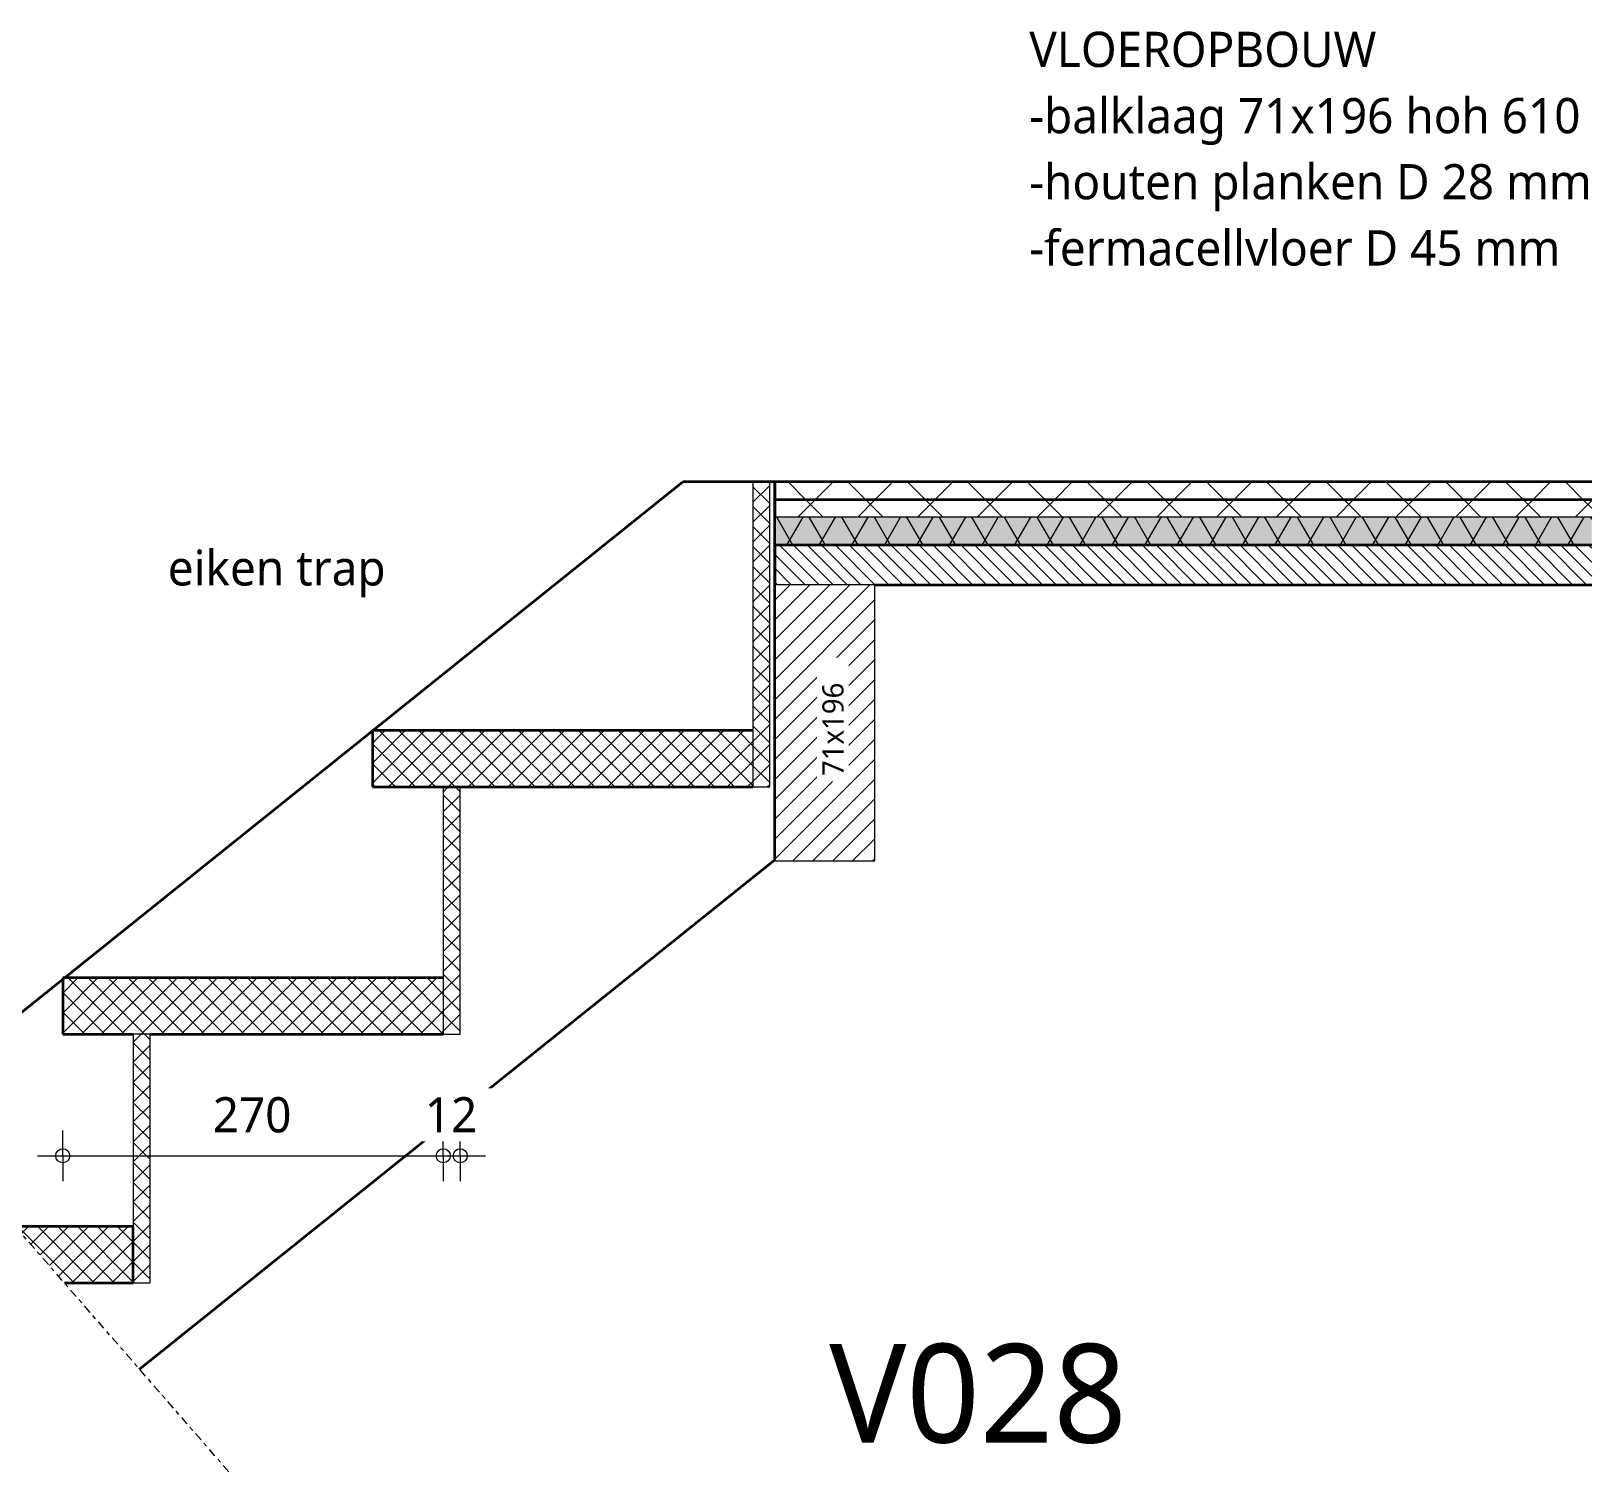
# Model space of a CAD drawing. Header units: millimetres. Extents: x 1789 to 13769, y 2055 to 27197.
# Drawn here: x 7487 to 8594, y 9560 to 10582 of the extents above; entities that cross this region are included whole.
import ezdxf

# ---------------------------------------------------------------- set-up
doc = ezdxf.new("R2010")
doc.units = ezdxf.units.MM
doc.linetypes.add('MV_center', pattern=[15, 6, -3, 3, -3])
for name, color, linetype, lineweight in [('A-ANNO-DIMS', 211, 'Continuous', 13), ('A-ANNO-DIMS-10', 211, 'Continuous', 13), ('A-DETL', 90, 'Continuous', 13), ('A-DETL-GENF', 92, 'Continuous', 18), ('G-ANNO-TEXT', 231, 'Continuous', 13)]:
    doc.layers.add(name, color=color, linetype=linetype, lineweight=lineweight)
doc.styles.add('Segoe UI_1', font='segoeui.ttf', dxfattribs={"height": 15})
doc.styles.add('Segoe UI_2', font='segoeui.ttf', dxfattribs={"height": 25})
doc.styles.add('Segoe UI_3', font='segoeui.ttf', dxfattribs={"height": 70})
doc.styles.add('Segoe UI_B', font='segoeui.ttf', dxfattribs={"height": 25})
doc.dimstyles.new('2_5_mm_1', dxfattribs={"dimscale": 304.8, "dimtxt": 26.184099, "dimasz": 0.032808, "dimexe": 0.059055, "dimexo": 0.0625, "dimgap": 0.029528, "dimtad": 1, "dimdec": 0, "dimzin": 0, "dimdsep": 46, "dimtxsty": 'Segoe UI_2', "dimblk1": 'DOTBLANK', "dimblk2": 'DOTBLANK', "dimsah": 1, "dimcen": 0.09, "dimdle": 0.059055, "dimazin": 0, "dimtfac": 1, "dimtdec": 4, "dimtix": 1, "dimtmove": 0, "dimatfit": 3, "dimfxl": 0.059055, "dimfxlon": 1, "dimtvp": 1, "dimtfill": 1, "dimtolj": 1, "dimtzin": 0, "dimarcsym": 2})
pattern_1 = [(45, (0, 0), (-21.213203, 21.213203), []), (135, (0, 0), (-21.213203, -21.213203), [])]
pattern_2 = [(45, (0, 0), (-7.071068, 7.071068), []), (135, (0, 0), (-7.071068, -7.071068), [])]

# ---------------------------------------------------------------- blocks, each defined once
blk = doc.blocks.new('42 isolatie - Type 1-3774380-Details Restauratie 1-10')
at = {"layer": 'A-DETL-GENF'}
blk.add_hatch(color=256, dxfattribs=at).paths.add_polyline_path([(184.6, -0.8), (175.6, -0.8), (175.6, -20.8), (755.3, -20.8), (755.3, -0.8)])
at = {"layer": 'A-DETL-GENF', "lineweight": 13}
h = blk.add_hatch(dxfattribs=at)
h.set_pattern_fill('FP_84', color=256, style=0, pattern_type=2)
h.set_pattern_definition([(300, (-2355.522, -120.812), (-17.32051, -10), []), (240, (-2355.522, -120.812), (-17.32051, 10), [])])
h.paths.add_polyline_path([(184.6, -0.8), (175.6, -0.8), (175.6, -20.8), (755.3, -20.8), (755.3, -0.8)])
at = {"layer": 'A-DETL-GENF'}
for p, q in [((755.3, -0.8), (175.6, -0.8)), ((755.3, -20.8), (755.3, -0.8)), ((755.3, -20.8), (755.3, -0.8)), ((175.6, -20.8), (755.3, -20.8)), ((175.6, -20.8), (755.3, -20.8))]:
    blk.add_line(p, q, dxfattribs=at)
blk = doc.blocks.new('NLRS_00_DI_maskeer - Type 1-4234692-Details Restauratie 1-10')
at = {"layer": 'A-DETL-GENF', "linetype": 'MV_center'}
blk.add_line((-100, 0), (335, 0), dxfattribs=at)
blk = doc.blocks.new('DIMBLOCK233-Details Restauratie 1-10')
at = {"layer": 'A-ANNO-DIMS-10'}
for p, q in [((7509.2, 9783.8), (7509.2, 9801.8)), ((7779.2, 9783.8), (7779.2, 9801.8)), ((7491.2, 9783.8), (7779.2, 9783.8)), ((7509.2, 9783.8), (7509.2, 9765.8)), ((7779.2, 9783.8), (7779.2, 9765.8))]:
    blk.add_line(p, q, dxfattribs=at)
for centre in [(7509.2, 9783.8), (7779.2, 9783.8)]:
    blk.add_circle(centre, 5, dxfattribs=at)
at = {"layer": 'A-ANNO-DIMS-10', "color": 0, "insert": (7615.6, 9825.4), "char_height": 25, "width": 68.555, "attachment_point": 1, "line_spacing_factor": 1.142579, "style": 'Segoe UI_2', "bg_fill": 3, "box_fill_scale": 1.25, "bg_fill_color": 9, "bg_fill_true_color": 13158600, "bg_fill_transparency": 0}
blk.add_mtext('270', dxfattribs=at)
blk = doc.blocks.new('_DotBlank')
at = {"color": 0, "linetype": 'ByBlock', "lineweight": -2}
blk.add_line((-0.5, 0), (-1, 0), dxfattribs=at)
blk.add_circle((0, 0), 0.5, dxfattribs=at)
blk = doc.blocks.new('DIMBLOCK234-Details Restauratie 1-10')
at = {"layer": 'A-ANNO-DIMS-10'}
for p, q in [((7779.2, 9783.8), (7779.2, 9801.8)), ((7791.2, 9783.8), (7791.2, 9801.8)), ((7779.2, 9783.8), (7809.2, 9783.8)), ((7779.2, 9783.8), (7779.2, 9765.8)), ((7791.2, 9783.8), (7791.2, 9765.8))]:
    blk.add_line(p, q, dxfattribs=at)
for centre in [(7779.2, 9783.8), (7791.2, 9783.8)]:
    blk.add_circle(centre, 5, dxfattribs=at)
at = {"layer": 'A-ANNO-DIMS-10', "color": 0, "insert": (7766.1, 9825.4), "char_height": 25, "width": 45.703, "attachment_point": 1, "line_spacing_factor": 1.142579, "style": 'Segoe UI_2', "bg_fill": 3, "box_fill_scale": 1.25, "bg_fill_color": 9, "bg_fill_true_color": 13158600, "bg_fill_transparency": 0}
blk.add_mtext('12', dxfattribs=at)

msp = doc.modelspace()

# ---------------------------------------------------------------- hatches: boundary and pattern name
at = {"layer": 'A-DETL-GENF', "lineweight": 13}
h = msp.add_hatch(dxfattribs=at)
h.set_pattern_fill('FP_21', color=250, style=0, pattern_type=2)
h.set_pattern_definition(pattern_2)
h.paths.add_polyline_path([(7998.9, 10045.5), (8010.9, 10045.5), (8010.9, 10262), (7998.9, 10262)])
h = msp.add_hatch(dxfattribs=at)
h.set_pattern_fill('FP_4', color=253, style=0, pattern_type=2)
h.set_pattern_definition(pattern_1)
h.paths.add_polyline_path([(8585.1, 10249.5), (8594.1, 10249.5), (8594.1, 10262), (8014.4, 10262), (8014.4, 10249.5)])
h = msp.add_hatch(dxfattribs=at)
h.set_pattern_fill('FP_4', color=253, style=0, pattern_type=2)
h.set_pattern_definition(pattern_1)
h.paths.add_polyline_path([(8585.1, 10237), (8594.1, 10237), (8594.1, 10249.5), (8014.4, 10249.5), (8014.4, 10237)])
h = msp.add_hatch(dxfattribs=at)
h.set_pattern_fill('FP_68', color=253, style=0, pattern_type=2)
h.set_pattern_definition([(135, (0, 0), (-4.9497475, -4.9497475), [])])
h.paths.add_polyline_path([(8585.1, 10189), (8594.1, 10189), (8594.1, 10217), (8014.4, 10217), (8014.4, 10189), (8085.4, 10189)])
h = msp.add_hatch(dxfattribs=at)
h.set_pattern_fill('FP_10', color=250, style=0, pattern_type=2)
h.set_pattern_definition([(45, (0, 0), (-7.071068, 7.071068), [])])
h.paths.add_polyline_path([(8014.4, 9993), (8085.4, 9993), (8085.4, 10189), (8014.4, 10189)])
h = msp.add_hatch(dxfattribs=at)
h.set_pattern_fill('FP_21', color=250, style=0, pattern_type=2)
h.set_pattern_definition(pattern_2)
h.paths.add_polyline_path([(7998.9, 10045.5), (7998.9, 10085.5), (7728.9, 10085.5), (7728.9, 10045.5), (7758.5, 10045.5)])
h = msp.add_hatch(dxfattribs=at)
h.set_pattern_fill('FP_21', color=250, style=0, pattern_type=2)
h.set_pattern_definition(pattern_2)
h.paths.add_polyline_path([(7779.2, 9870), (7791.2, 9870), (7791.2, 10045.5), (7779.2, 10045.5)])
h = msp.add_hatch(dxfattribs=at)
h.set_pattern_fill('FP_21', color=250, style=0, pattern_type=2)
h.set_pattern_definition(pattern_2)
h.paths.add_polyline_path([(7571.2, 9870), (7779.2, 9870), (7779.2, 9910), (7509.2, 9910), (7509.2, 9870), (7559.2, 9870)])
h = msp.add_hatch(dxfattribs=at)
h.set_pattern_fill('FP_21', color=250, style=0, pattern_type=2)
h.set_pattern_definition(pattern_2)
h.paths.add_polyline_path([(7571.2, 9693.6), (7571.2, 9870), (7559.2, 9870), (7559.2, 9693.6)])
h = msp.add_hatch(dxfattribs=at)
h.set_pattern_fill('FP_21', color=250, style=0, pattern_type=2)
h.set_pattern_definition(pattern_2)
h.paths.add_polyline_path([(7559.2, 9693.6), (7559.2, 9733.6), (7475.6, 9733.6), (7510.4, 9693.6)])

# ---------------------------------------------------------------- linework, layer by layer
at = {"layer": 'A-DETL', "lineweight": 35}
for p, q in [((7399.4, 9821), (7949.1, 10262)), ((8014.4, 10262), (7949.1, 10262)), ((8594.1, 10262), (8014.4, 10262)), ((8014.4, 10262), (8014.4, 10249.5)), ((8014.4, 9993.9), (8014.4, 10262)), ((8014.4, 10249.5), (8014.4, 10237)), ((8014.4, 10249.5), (8594.1, 10249.5)), ((8594.1, 10217), (8014.4, 10217)), ((8014.4, 10217), (8014.4, 10189)), ((8085.4, 10189), (8594.1, 10189)), ((7998.9, 10085.5), (7728.9, 10085.5)), ((7728.9, 10085.5), (7728.9, 10045.5)), ((7728.9, 10045.5), (7998.9, 10045.5)), ((7563.7, 9632.4), (8014.4, 9993.9)), ((7779.2, 9910), (7509.2, 9910)), ((7509.2, 9910), (7509.2, 9870)), ((7509.2, 9870), (7559.2, 9870)), ((7571.2, 9870), (7779.2, 9870)), ((7559.2, 9733.6), (7475.6, 9733.6)), ((7559.2, 9693.6), (7559.2, 9733.6)), ((7510.4, 9693.6), (7559.2, 9693.6))]:
    msp.add_line(p, q, dxfattribs=at)
at = {"layer": 'A-DETL', "lineweight": 18}
for p, q in [((8010.9, 10262), (7998.9, 10262)), ((7998.9, 10262), (7998.9, 10045.5)), ((8010.9, 10045.5), (8010.9, 10262)), ((8085.4, 10189), (8014.4, 10189)), ((8014.4, 10189), (8014.4, 9993)), ((8085.4, 9993), (8085.4, 10189)), ((7779.2, 10045.5), (7779.2, 9870)), ((7791.2, 9870), (7791.2, 10045.5)), ((7998.9, 10045.5), (8010.9, 10045.5)), ((8014.4, 9993), (8085.4, 9993)), ((7571.2, 9870), (7559.2, 9870)), ((7559.2, 9870), (7559.2, 9733.6)), ((7571.2, 9693.6), (7571.2, 9870)), ((7779.2, 9870), (7791.2, 9870)), ((7559.2, 9693.6), (7571.2, 9693.6))]:
    msp.add_line(p, q, dxfattribs=at)

# ---------------------------------------------------------------- block references
at = {"layer": 'A-DETL-GENF', "rotation": 180}
msp.add_blockref('42 isolatie - Type 1-3774380-Details Restauratie 1-10', (8769.7, 10216.2), dxfattribs=at)
at = {"layer": 'A-DETL-GENF', "linetype": 'MV_center', "rotation": 131.0542406371426}
msp.add_blockref('NLRS_00_DI_maskeer - Type 1-4234692-Details Restauratie 1-10', (7561.4, 9635), dxfattribs=at)

# ---------------------------------------------------------------- texts
at = {"layer": 'G-ANNO-TEXT', "color": 39, "char_height": 25, "attachment_point": 1}
for s, insert, width, style in [('VLOEROPBOUW', (8195, 10581.4), 323.08, 'Segoe UI_B'), ('-balklaag 71x196 hoh 610', (8195, 10534.4), 487.426, 'Segoe UI_2'), ('-houten planken D 28 mm', (8195, 10487.5), 497.046, 'Segoe UI_2'), ('-fermacellvloer D 45 mm', (8195, 10440.5), 466.582, 'Segoe UI_2')]:
    msp.add_mtext(s, dxfattribs=dict(at, insert=insert, width=width, style=style))
at = {"layer": 'G-ANNO-TEXT', "color": 7, "attachment_point": 1}
for s, insert, char_height, width, style in [('eiken trap', (7583.7, 10213.5), 25, 187.595, 'Segoe UI_2'), ('V028', (8053.1, 9650.3), 70, 272.574, 'Segoe UI_3')]:
    msp.add_mtext(s, dxfattribs=dict(at, insert=insert, char_height=char_height, width=width, style=style))

# ---------------------------------------------------------------- next in the draw order: texts
at = {"layer": 'G-ANNO-TEXT', "color": 7, "insert": (8048.2, 10053.3), "char_height": 15, "width": 80.169, "attachment_point": 1, "rotation": 90, "style": 'Segoe UI_1', "bg_fill": 3, "box_fill_scale": 1.25, "bg_fill_color": 9, "bg_fill_true_color": 13158600, "bg_fill_transparency": 0}
msp.add_mtext('71x196', dxfattribs=at)

# ---------------------------------------------------------------- next in the draw order: dimensions: what is measured, and where the dimension line sits
at = {"layer": 'A-ANNO-DIMS'}
dim = msp.add_linear_dim(base=(7779.2, 9783.8), p1=(7509.2, 9801.8), p2=(7779.2, 9801.8), dimstyle='2_5_mm_1', override={"dimpost": '<>', "dimfxl": 270}, dxfattribs=at)
dim.commit()
dim.dimension.update_dxf_attribs({"geometry": 'DIMBLOCK233-Details Restauratie 1-10', "text_midpoint": (7644.2, 9805.7)})

# ---------------------------------------------------------------- next in the draw order: dimensions: what is measured, and where the dimension line sits
dim = msp.add_linear_dim(base=(7791.2, 9783.8), p1=(7779.2, 9801.8), p2=(7791.2, 9801.8), dimstyle='2_5_mm_1', override={"dimpost": '<>', "dimfxl": 12}, dxfattribs=at)
dim.commit()
dim.dimension.update_dxf_attribs({"geometry": 'DIMBLOCK234-Details Restauratie 1-10', "text_midpoint": (7785.2, 9805.5)})

doc.saveas('drawing.dxf')
